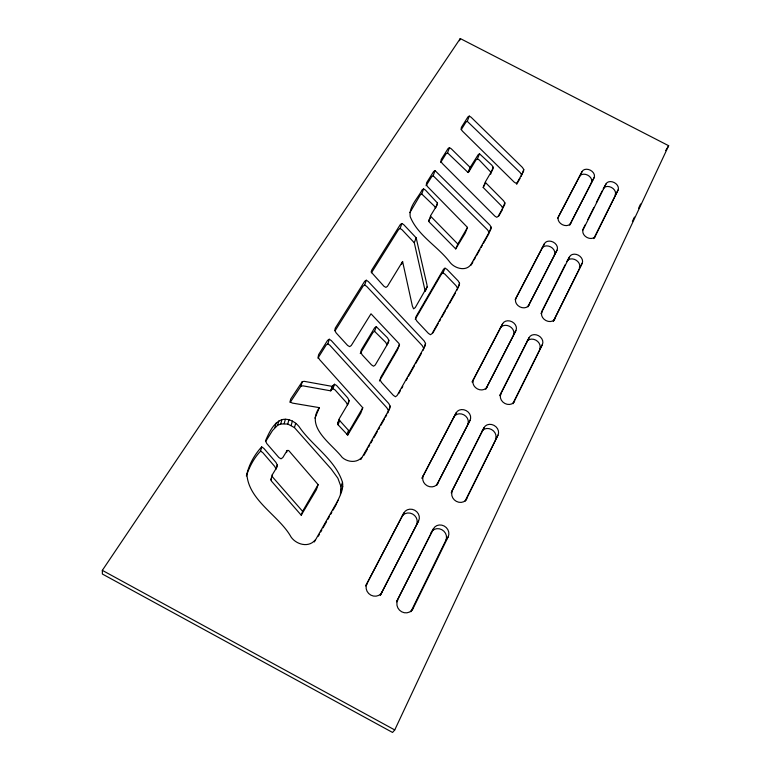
<?xml version="1.0" encoding="UTF-8"?>
<svg xmlns="http://www.w3.org/2000/svg" width="771" height="771" viewBox="0 0 771 771"><rect width="100%" height="100%" fill="white"/><g stroke="black" fill="none" stroke-linecap="round" stroke-linejoin="round"><path stroke-width="1.16" d="M523.75 169.495L523.538 171.335L517.312 182.37L515.992 183.247L514.151 182.091L462.378 131.08L461.125 129.085L461.405 127.311L467.958 116.884L469.288 116.084L471.071 117.202L522.439 167.452L523.75 169.495L521.186 176.347M485.364 182.428L503.569 200.778L504.889 202.898L504.658 204.816L498.172 216.314L496.765 217.306L494.876 216.131L442.188 163.356L440.935 161.264L441.272 159.356L448.096 148.514L449.474 147.656L451.286 148.803L470.175 167.432L478.213 154.643L479.523 153.795L491.908 165.273L493.17 167.22L492.862 169.119L485.479 181.696L483.186 187.459L501.275 205.741L502.596 207.852L502.355 209.76L498.827 216.015M430.575 217.586L428.849 220.419L429.187 221.981L455.738 248.908L457.839 244.041L467.496 227.416L427.597 186.678L426.315 184.558L426.652 182.65L433.649 171.499L435.066 170.613L489.836 225.026L491.175 227.204L488.65 234.066L483.407 243.376M491.175 227.204L490.915 229.18L471.611 263.403C467.091 271.99 455.131 268.848 450.081 262.468C438.13 246.479 417.795 235.695 410.211 216.661C408.746 206.329 417.93 198.32 422.151 189.811L423.587 188.895L425.457 190.09L437.485 203.052L437.128 204.999L430.767 215.417L428.686 221.219M459.535 283.236L459.227 285.357L432.02 333.612L430.469 334.73L428.454 333.409L416.928 321.179L415.579 318.915L415.993 316.688L443.566 269.185L445.002 268.183L446.929 269.291L458.176 280.933L459.535 283.236L457.078 290.089M340.406 494.606L340.888 486.376L337.881 478.203L331.279 469.115L294.435 427.577L287.737 424.021L280.731 423.983L277.637 425.274L272.539 430.497L265.629 441.513M271.093 478.916L271.353 480.988L301.23 515.192L302.608 511.327L318.124 484.612L288.653 450.476L287.14 450.476L282.851 457.502L281.039 458.841L278.88 457.54L266.824 443.624L265.484 440.848C268.954 433.032 273.194 422.922 281.916 419.636C288.373 418.055 294.801 421.535 298.888 426.382C311.898 445.734 335.308 459.449 342.517 482.395C343.789 489.768 339.452 496.283 336.975 502.894M423.173 350.236L425.553 343.432L424.175 340.965L368.259 281.502L366.283 280.22L364.693 281.27L335.279 328.109L334.797 330.393L336.117 332.879L347.625 345.456L349.658 346.651L351.277 345.504L371.005 313.787L399.012 343.529L399.359 345.331L380.623 377.607L380.151 379.997L381.52 382.416L393.374 395.359L395.456 396.747L397.104 395.523L425.197 345.707L425.553 343.432M483.186 187.459L485.566 182.872M490.664 174.188L493.17 167.22M387.871 412.88L390.155 406.134L388.748 403.512L331.299 340.58L329.256 339.23L327.569 340.377L318.654 354.573L318.144 356.934L319.473 359.488L362.765 407.743L349.359 430.825L347.731 435.056L338.093 424.811L337.785 422.874L339.51 419.954M390.155 406.134L389.731 408.591L360.828 459.535M388.844 340.252L388.439 342.546L375.198 365.049L373.55 366.225L371.487 364.866L362.177 354.824L360.828 352.308L361.281 349.976L374.658 327.781L376.277 326.663L387.485 337.785L388.844 340.252L387.052 344.839L385.702 342.382L374.561 331.318L372.952 332.436L360.24 353.552M290.118 402.472L300.989 386.117L303.013 385.857L330.759 390.849L332.243 386.396L334.489 384.257L336.57 385.481L347.692 397.846L349.061 400.477L348.588 402.934L339.336 418.576L337.573 423.838M246.354 475.977C249.293 467.062 254.054 457.801 260.608 451.141L261.677 446.92L263.846 448.385L275.922 462.359L277.271 465L276.625 467.679L272.25 474.84L270.814 480.005M272.25 474.84L272.51 476.931L302.608 511.327M274.91 427.442L276.066 423.115M277.637 425.274L278.813 420.937M280.731 423.983L281.916 419.636M284.181 423.568L285.386 419.231M287.737 424.021L288.971 419.694M277.271 465L276.095 469.125L274.746 466.494L262.766 452.606L260.608 451.141M300.989 386.117L302.29 381.616L304.323 381.356L332.243 386.396M291.149 425.361L292.411 421.043M286.523 452.567L287.14 450.476M294.435 427.577L295.717 423.269M317.903 358.158L326.143 345.032L327.82 343.876L329.256 339.23M302.29 381.616L290.734 399.021L290.021 401.807L292.344 403.079L319.339 407.647L314.934 418.181M335.086 330.769L363.093 286.118L364.673 285.068L366.283 280.22M330.759 390.849L332.812 385.461M331.328 389.914L332.995 388.709L334.489 384.257M459.526 40.718L460.277 38.55L668.659 145.719L394.742 729.944L392.555 732.45L102.379 574.029L102.341 570.357L460.277 38.55M400.11 228.505L401.884 223.494L403.792 224.727L416.157 237.815L426.855 284.335L427.23 286.667L425.255 291.419L414.297 242.759L402.009 229.719L400.11 228.505L398.626 229.469L371.468 272.761M409.864 212.651L420.301 194.899L421.737 193.993L423.587 188.895M338.093 424.811L339.654 420.532L339.134 419.549M318.124 484.612L316.399 489.691L301.23 515.192M349.061 400.477L347.461 404.842L346.092 402.231L335.057 389.933L332.995 388.709M374.561 331.318L376.277 326.663M426.055 185.734L431.76 176.626L433.167 175.749L435.066 170.613M401.518 264.443L402.597 261.514L412.369 306.048L413.584 308.843L415.27 307.581L427.23 286.667M440.598 162.546L446.149 153.689L447.527 152.841L449.474 147.656M414.297 242.759L416.157 237.815M346.892 434.613L348.521 430.382L339.654 420.532M461.203 129.692L465.944 122.126L467.274 121.317L469.288 116.084M437.485 203.052L435.548 208.074L434.285 206.059L421.737 193.993M362.765 407.743L360.847 413.063L347.731 435.056M314.346 541.955L338.161 500.042M447.527 152.841L468.103 172.531L470.175 167.432M468.103 172.531L470.686 167.105M340.888 486.376L342.517 482.395M399.551 344.396L397.499 349.88L379.438 381.009M468.614 172.193L476.112 159.761L477.413 158.922L479.523 153.795M341.071 490.356L342.7 486.395M415.241 319.281L441.513 273.994L442.949 272.982L445.002 268.183M467.496 227.416L465.212 233.131L455.738 248.908M502.596 207.852L504.889 202.898M632.403 221.441L634.446 217.085M638.542 208.363L640.585 204.007M319.339 407.647C305.191 427.442 331.752 443.73 342.218 457.454C347.548 462.205 356.665 463.217 361.695 457.492M448.173 536.818L445.811 540.442L410.866 611.731L413.073 608.483L448.173 536.818A8.423 7.643 37 0 0 444.163 526.015A8.423 7.643 37 0 0 433.369 528.887L396.67 601.332M464.961 501.372L497.979 435.152A7.922 6.794 32.5 0 0 493.999 425.361A7.922 6.794 32.5 0 0 483.995 427.732L451.642 491.551M513.043 403.281L542.36 344.56A7.488 6.081 30.4 0 0 538.428 335.636A7.488 6.081 30.4 0 0 529.118 337.592L499.974 395.031M553.366 321.035L582.153 263.325A7.103 5.474 29.3 0 0 578.289 255.153A7.103 5.474 29.3 0 0 569.576 256.762L566.858 261.465M593.786 238.576L618.043 190.071A6.746 4.944 28.5 0 0 614.236 182.554A6.746 4.944 28.5 0 0 606.054 183.874L603.269 188.75A6.708 4.934 28.6 0 1 611.413 187.42A6.708 4.934 28.6 0 1 615.191 194.918M465.655 500.543L497.979 435.152M513.043 403.725L542.36 344.56M553.414 321.362L582.153 263.325M594.431 237.863L618.043 190.071M541.521 312.062L565.239 264.694M582.577 230.076L585.228 224.775M587.888 219.484L593.718 207.823M596.378 202.522L602.209 190.871M396.641 601.823L433.369 528.887M451.208 492.823L483.995 427.732M499.897 395.658L529.118 337.592M540.953 313.643L569.576 256.762M606.054 183.874L583.194 229.546A6.968 5.272 29 0 0 587.03 237.497A6.968 5.272 29 0 0 595.559 235.974M418.586 520.955L380.344 595.241L418.586 520.955A8.385 7.643 32.6 0 0 414.702 510.229A8.385 7.643 32.6 0 0 403.811 513.043L365.666 585.941M436.743 484.94L470.031 420.32A7.893 6.794 29.7 0 0 466.166 410.606A7.893 6.794 29.7 0 0 456.085 412.919L421.853 478.338M486.395 387.852L515.886 330.634A7.469 6.081 28.5 0 0 512.05 321.786A7.469 6.081 28.5 0 0 502.663 323.685L472.286 381.722M528.068 306.366L556.999 250.209A7.084 5.464 27.8 0 0 553.221 242.094A7.084 5.464 27.8 0 0 544.442 243.665L515.173 299.601M569.798 224.766L594.084 177.677A6.737 4.944 27.4 0 0 590.364 170.208A6.737 4.944 27.4 0 0 582.124 171.49L557.558 218.405M436.781 485.113L470.031 420.32M485.749 389.297L515.886 330.634M527.962 306.829L556.999 250.209M569.779 225.045L594.084 177.677M366.052 585.305L403.811 513.043M422.373 477.422L456.085 412.919M472.131 382.088L502.663 323.685M544.442 243.665L515.982 298.184A7.344 5.879 28.3 0 0 519.779 306.829A7.344 5.879 28.3 0 0 528.993 304.998M582.124 171.49L558.512 216.718A6.949 5.272 27.7 0 0 562.252 224.612A6.949 5.272 27.7 0 0 570.848 223.127M318.375 536.173L319.551 534.091M320.717 532.009L321.892 529.928M323.068 527.846L326.576 521.61M327.752 519.529L329.516 516.406M330.682 514.334L331.858 512.252M333.033 510.171L336.541 503.935M363.912 455.372L367.42 449.156M368.586 447.084L369.762 445.012M370.928 442.93L372.682 439.827M373.848 437.755L377.356 431.538M378.522 429.466L379.689 427.385M380.855 425.313L384.363 419.096M385.529 417.024L386.695 414.952M398.694 393.663L400.448 390.56M401.614 388.497L402.78 386.425M406.269 380.219L407.435 378.156M408.601 376.084L414.432 365.743M415.598 363.681L421.429 353.34M432.916 332.956L438.217 323.541M439.403 321.449L440.578 319.358M441.754 317.267L445.291 311.002M446.467 308.911L448.24 305.769M449.416 303.678L455.314 293.221M471.168 265.089L472.912 261.986M474.078 259.923L475.244 257.851M476.411 255.779L479.909 249.573M481.075 247.51L482.241 245.438M516.666 184.356L520.059 178.352M402.597 261.514L387.428 286.349L385.905 287.4L383.939 286.253L371.13 272.009L371.844 269.889L400.38 224.457L401.884 223.494M665.643 150.615L668.659 145.719M315.088 540.105C308.593 547.94 296.421 544.625 291.12 537.117C279.391 515.751 248.329 500.504 246.893 474.02C249.178 464.055 254.835 454.273 261.677 446.92M457.839 244.041L430.603 216.227M348.521 430.382L349.359 430.825M102.341 570.357L394.742 729.944M477.413 158.922L479.205 159.934L490.973 172.29M442.949 272.982L444.867 274.09L456.037 285.675L457.386 287.969M467.274 121.317L520.097 172.482L521.398 174.516M433.167 175.749L487.59 229.922L488.91 232.09M364.673 285.068L366.639 286.349L422.161 345.514L423.539 347.962M327.82 343.876L329.853 345.225L386.897 407.83L388.285 410.442M514.614 401.199A7.758 6.525 31.6 0 1 504.851 403.455A7.758 6.525 31.6 0 1 500.909 393.952M555.053 318.664A7.363 5.879 30 0 1 545.907 320.534A7.363 5.879 30 0 1 542.013 311.821M567.707 260.309A7.055 5.455 29.3 0 1 576.322 260.319A7.055 5.455 29.3 0 1 579.368 267.99M526.506 342.045A7.44 6.062 30.5 0 1 535.768 340.098A7.44 6.062 30.5 0 1 539.671 348.974M466.879 498.644A8.23 7.324 34.8 0 1 456.365 501.372A8.23 7.324 34.8 0 1 452.384 490.905M481.538 431.856A7.874 6.766 32.5 0 1 491.484 429.486A7.874 6.766 32.5 0 1 495.425 439.229M541.878 248.435A7.035 5.455 27.9 0 1 550.619 246.865A7.035 5.455 27.9 0 1 554.359 254.95M500.225 328.224A7.421 6.062 28.6 0 1 509.564 326.316A7.421 6.062 28.6 0 1 513.361 335.134M487.214 386.714A7.739 6.525 29.2 0 1 477.374 388.912A7.739 6.525 29.2 0 1 473.539 379.486M453.801 417.13A7.845 6.766 29.8 0 1 463.834 414.817A7.845 6.766 29.8 0 1 467.66 424.484M437.899 483.166A8.202 7.324 31.2 0 1 427.298 485.836A8.202 7.324 31.2 0 1 423.443 475.447M413.073 608.483A8.789 8.25 44.5 0 1 401.681 611.798A8.789 8.25 44.5 0 1 397.691 600.175M431.105 532.549A8.365 7.604 37.2 0 1 441.831 529.687A8.365 7.604 37.2 0 1 445.811 540.442M382.329 591.877A8.732 8.269 37.7 0 1 370.832 595.125A8.732 8.269 37.7 0 1 366.986 583.589M401.758 516.811A8.327 7.614 32.7 0 1 412.572 514.006A8.327 7.614 32.7 0 1 416.427 524.675M579.474 176.434A6.698 4.934 27.4 0 1 587.675 175.142A6.698 4.934 27.4 0 1 591.367 182.582"/></g></svg>
